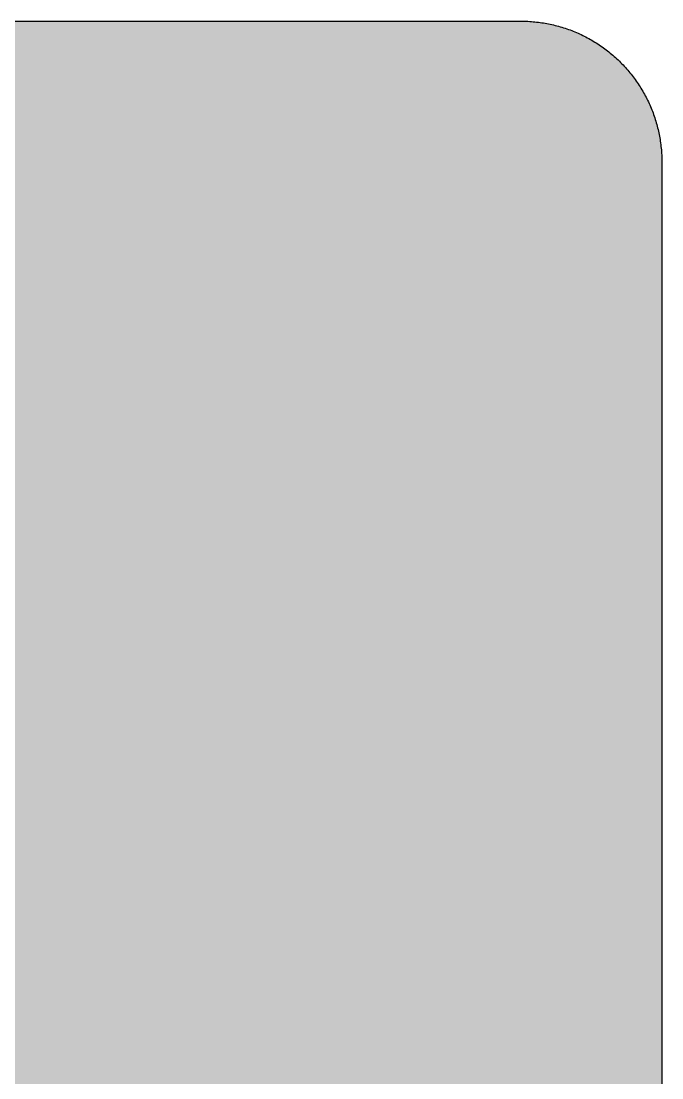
# Model space of a CAD drawing. Header units: millimetres. Extents: x 0 to 212, y 0 to 212.
# Drawn here: x 147.5 to 211.7, y 105.9 to 211.7 of the extents above; entities that cross this region are included whole.
import ezdxf

# ---------------------------------------------------------------- set-up
doc = ezdxf.new("R2010")
doc.units = ezdxf.units.MM

msp = doc.modelspace()

# ---------------------------------------------------------------- hatches: boundary and pattern name
msp.add_hatch(color=254).paths.add_polyline_path([(14.1633, 0.0536), (13.9878, 0.0533), (13.8125, 0.0559), (13.6373, 0.061), (13.462, 0.0686), (13.2893, 0.0787), (13.114, 0.0914), (12.9413, 0.1041), (12.7686, 0.1219), (12.5959, 0.1397), (12.4231, 0.16), (12.2504, 0.1829), (12.0777, 0.2057), (11.9075, 0.2337), (11.7373, 0.2616), (11.5672, 0.2921), (11.397, 0.3251), (11.2268, 0.3607), (11.0592, 0.3988), (10.8915, 0.4369), (10.7239, 0.4775), (10.5562, 0.5207), (10.3886, 0.5664), (10.2235, 0.6121), (10.0584, 0.6629), (9.8933, 0.7137), (9.7307, 0.7671), (9.5682, 0.8204), (9.4056, 0.8788), (9.2431, 0.9373), (9.083, 0.9982), (8.923, 1.0617), (8.763, 1.1252), (8.6055, 1.1938), (8.4455, 1.2624), (8.2906, 1.331), (8.1331, 1.4046), (7.9781, 1.4783), (7.8232, 1.5545), (7.6708, 1.6332), (7.5184, 1.7145), (7.366, 1.7958), (7.2161, 1.8796), (7.0663, 1.966), (6.919, 2.0523), (6.7716, 2.1438), (6.6243, 2.2352), (6.4795, 2.3266), (6.3348, 2.4232), (6.19, 2.5197), (6.0477, 2.6187), (5.908, 2.7178), (5.7683, 2.8194), (5.6286, 2.9235), (5.4915, 3.0302), (5.3543, 3.1369), (5.2197, 3.2461), (5.0851, 3.3579), (4.953, 3.4722), (4.8209, 3.5865), (4.6914, 3.7033), (4.5644, 3.8202), (4.4348, 3.9395), (4.3104, 4.0615), (4.1859, 4.1859), (4.0615, 4.3104), (3.9395, 4.4348), (3.8202, 4.5618), (3.7033, 4.6914), (3.5865, 4.8209), (3.4722, 4.953), (3.3579, 5.0851), (3.2487, 5.2197), (3.1369, 5.3543), (3.0302, 5.4915), (2.9235, 5.6286), (2.8194, 5.7683), (2.7178, 5.908), (2.6187, 6.0477), (2.5197, 6.19), (2.4232, 6.3348), (2.3266, 6.477), (2.2352, 6.6243), (2.1438, 6.7691), (2.0523, 6.9164), (1.966, 7.0663), (1.8796, 7.2161), (1.7958, 7.366), (1.7145, 7.5184), (1.6332, 7.6708), (1.5545, 7.8232), (1.4783, 7.9781), (1.4046, 8.1331), (1.331, 8.2906), (1.2598, 8.4455), (1.1913, 8.603), (1.1252, 8.763), (1.0592, 8.923), (0.9982, 9.083), (0.9373, 9.2431), (0.8763, 9.4056), (0.8204, 9.5682), (0.7645, 9.7307), (0.7112, 9.8933), (0.6604, 10.0584), (0.6121, 10.2235), (0.5639, 10.3911), (0.5207, 10.5562), (0.4775, 10.7239), (0.4343, 10.8915), (0.3962, 11.0592), (0.3607, 11.2268), (0.3251, 11.397), (0.2921, 11.5672), (0.2616, 11.7373), (0.2311, 11.9075), (0.2057, 12.0802), (0.1803, 12.2504), (0.1575, 12.4231), (0.1372, 12.5959), (0.1194, 12.7686), (0.1041, 12.9413), (0.0889, 13.1166), (0.0787, 13.2893), (0.0686, 13.4645), (0.061, 13.6373), (0.0559, 13.8125), (0.0508, 13.9878), (0.0508, 14.163), (0.0522, 197.6092), (0.0508, 197.7822), (0.0559, 197.9574), (0.061, 198.1327), (0.0686, 198.308), (0.0787, 198.4807), (0.0889, 198.6559), (0.1041, 198.8287), (0.1194, 199.0014), (0.1372, 199.1741), (0.1575, 199.3468), (0.1803, 199.5195), (0.2057, 199.6923), (0.2311, 199.8624), (0.2616, 200.0326), (0.2921, 200.2028), (0.3251, 200.373), (0.3607, 200.5432), (0.3962, 200.7108), (0.4343, 200.8784), (0.4775, 201.0461), (0.5207, 201.2137), (0.5639, 201.3814), (0.6121, 201.5465), (0.6604, 201.7116), (0.7112, 201.8767), (0.7645, 202.0392), (0.8204, 202.2018), (0.8763, 202.3643), (0.9373, 202.5269), (0.9982, 202.6869), (1.0592, 202.8469), (1.1252, 203.007), (1.1913, 203.1644), (1.2598, 203.3245), (1.331, 203.4794), (1.4046, 203.6369), (1.4783, 203.7918), (1.5545, 203.9468), (1.6332, 204.0992), (1.7145, 204.2516), (1.7958, 204.404), (1.8796, 204.5538), (1.966, 204.7037), (2.0523, 204.851), (2.1438, 204.9983), (2.2352, 205.1456), (2.3266, 205.2904), (2.4232, 205.4352), (2.5197, 205.58), (2.6187, 205.7222), (2.7178, 205.8619), (2.8194, 206.0016), (2.9235, 206.1413), (3.0302, 206.2785), (3.1369, 206.4156), (3.2487, 206.5503), (3.3579, 206.6849), (3.4722, 206.817), (3.5865, 206.949), (3.7033, 207.0786), (3.8202, 207.2056), (3.9395, 207.3351), (4.0615, 207.4596), (4.1859, 207.584), (4.3104, 207.7085), (4.4348, 207.8304), (4.5644, 207.9498), (4.6914, 208.0666), (4.8209, 208.1835), (4.953, 208.2978), (5.0851, 208.4121), (5.2197, 208.5213), (5.3543, 208.6331), (5.4915, 208.7397), (5.6286, 208.8464), (5.7683, 208.9506), (5.908, 209.0522), (6.0477, 209.1512), (6.19, 209.2503), (6.3348, 209.3468), (6.4795, 209.4433), (6.6243, 209.5348), (6.7716, 209.6262), (6.919, 209.7176), (7.0663, 209.804), (7.2161, 209.8904), (7.366, 209.9742), (7.5184, 210.0555), (7.6708, 210.1367), (7.8232, 210.2155), (7.9781, 210.2917), (8.1331, 210.3653), (8.2906, 210.439), (8.4455, 210.5101), (8.6055, 210.5787), (8.763, 210.6447), (8.923, 210.7108), (9.083, 210.7717), (9.2431, 210.8327), (9.4056, 210.8937), (9.5682, 210.9495), (9.7307, 211.0054), (9.8933, 211.0588), (10.0584, 211.1096), (10.2235, 211.1578), (10.3886, 211.2061), (10.5562, 211.2493), (10.7239, 211.2924), (10.8915, 211.3356), (11.0592, 211.3737), (11.2268, 211.4093), (11.397, 211.4448), (11.5672, 211.4779), (11.7373, 211.5083), (11.9075, 211.5388), (12.0777, 211.5642), (12.2504, 211.5896), (12.4231, 211.6125), (12.5959, 211.6328), (12.7686, 211.6506), (12.9413, 211.6658), (13.114, 211.6811), (13.2893, 211.6912), (13.462, 211.7014), (13.6373, 211.709), (13.8125, 211.7141), (13.9878, 211.7192), (14.163, 211.7192), (197.6078, 211.7203), (197.7822, 211.7192), (197.9574, 211.7141), (198.1327, 211.709), (198.3054, 211.7014), (198.4807, 211.6912), (198.6534, 211.6811), (198.8287, 211.6658), (199.0014, 211.6506), (199.1741, 211.6328), (199.3468, 211.6125), (199.5195, 211.5896), (199.6897, 211.5642), (199.8624, 211.5388), (200.0326, 211.5083), (200.2028, 211.4779), (200.373, 211.4448), (200.5432, 211.4093), (200.7108, 211.3737), (200.8784, 211.3356), (201.0461, 211.2924), (201.2137, 211.2493), (201.3788, 211.2061), (201.5465, 211.1578), (201.7116, 211.1096), (201.8767, 211.0588), (202.0392, 211.0054), (202.2018, 210.9495), (202.3643, 210.8937), (202.5269, 210.8327), (202.6869, 210.7717), (202.8469, 210.7108), (203.007, 210.6447), (203.167, 210.5787), (203.3245, 210.5101), (203.4794, 210.439), (203.6369, 210.3653), (203.7918, 210.2917), (203.9468, 210.2155), (204.0992, 210.1367), (204.2516, 210.0555), (204.404, 209.9742), (204.5538, 209.8904), (204.7037, 209.804), (204.8535, 209.7176), (205.0009, 209.6262), (205.1456, 209.5348), (205.293, 209.4433), (205.4352, 209.3468), (205.58, 209.2503), (205.7222, 209.1512), (205.8619, 209.0522), (206.0016, 208.9506), (206.1413, 208.8464), (206.2785, 208.7397), (206.4156, 208.6331), (206.5503, 208.5213), (206.6849, 208.4121), (206.817, 208.2978), (206.949, 208.1835), (207.0786, 208.0666), (207.2081, 207.9498), (207.3351, 207.8304), (207.4596, 207.7085), (207.584, 207.584), (207.7085, 207.4596), (207.8304, 207.3351), (207.9498, 207.2056), (208.0666, 207.0786), (208.1835, 206.949), (208.2978, 206.817), (208.4121, 206.6849), (208.5238, 206.5503), (208.6331, 206.4156), (208.7397, 206.2785), (208.8464, 206.1413), (208.9506, 206.0016), (209.0522, 205.8619), (209.1512, 205.7222), (209.2503, 205.58), (209.3468, 205.4352), (209.4433, 205.2904), (209.5348, 205.1456), (209.6262, 204.9983), (209.7176, 204.851), (209.804, 204.7037), (209.8904, 204.5538), (209.9742, 204.404), (210.0555, 204.2516), (210.1367, 204.0992), (210.2155, 203.9468), (210.2917, 203.7918), (210.3653, 203.6369), (210.439, 203.4794), (210.5076, 203.3245), (210.5762, 203.1644), (210.6447, 203.007), (210.7082, 202.8469), (210.7717, 202.6869), (210.8327, 202.5269), (210.8911, 202.3643), (210.9495, 202.2018), (211.0029, 202.0392), (211.0562, 201.8767), (211.107, 201.7116), (211.1578, 201.5465), (211.2035, 201.3814), (211.2493, 201.2137), (211.2924, 201.0461), (211.3331, 200.8784), (211.3712, 200.7108), (211.4093, 200.5432), (211.4448, 200.373), (211.4779, 200.2028), (211.5083, 200.0326), (211.5363, 199.8624), (211.5642, 199.6923), (211.5871, 199.5195), (211.6099, 199.3468), (211.6303, 199.1741), (211.648, 199.0014), (211.6658, 198.8287), (211.6785, 198.6559), (211.6912, 198.4807), (211.7014, 198.308), (211.709, 198.1327), (211.7141, 197.9574), (211.7166, 197.7822), (211.7166, 197.6069), (211.7189, 14.1647), (211.7166, 13.9878), (211.7141, 13.8125), (211.709, 13.6373), (211.7014, 13.4645), (211.6912, 13.2893), (211.6785, 13.1166), (211.6658, 12.9413), (211.648, 12.7686), (211.6303, 12.5959), (211.6099, 12.4231), (211.5871, 12.2504), (211.5642, 12.0802), (211.5363, 11.9075), (211.5083, 11.7373), (211.4779, 11.5672), (211.4448, 11.397), (211.4093, 11.2268), (211.3712, 11.0592), (211.3331, 10.8915), (211.2924, 10.7239), (211.2493, 10.5562), (211.2035, 10.3911), (211.1578, 10.2235), (211.107, 10.0584), (211.0562, 9.8933), (211.0029, 9.7307), (210.9495, 9.5682), (210.8911, 9.4056), (210.8327, 9.2431), (210.7717, 9.083), (210.7082, 8.923), (210.6447, 8.763), (210.5762, 8.603), (210.5076, 8.4455), (210.439, 8.2906), (210.3653, 8.1331), (210.2917, 7.9781), (210.2155, 7.8232), (210.1367, 7.6708), (210.0555, 7.5184), (209.9742, 7.366), (209.8904, 7.2161), (209.804, 7.0663), (209.7176, 6.9164), (209.6262, 6.7691), (209.5348, 6.6243), (209.4433, 6.477), (209.3468, 6.3348), (209.2503, 6.19), (209.1512, 6.0477), (209.0522, 5.908), (208.9506, 5.7683), (208.8464, 5.6286), (208.7397, 5.4915), (208.6331, 5.3543), (208.5238, 5.2197), (208.4121, 5.0851), (208.2978, 4.953), (208.1835, 4.8209), (208.0666, 4.6914), (207.9498, 4.5618), (207.8304, 4.4348), (207.7085, 4.3104), (207.584, 4.1859), (207.4596, 4.0615), (207.3351, 3.9395), (207.2081, 3.8202), (207.0786, 3.7033), (206.949, 3.5865), (206.817, 3.4722), (206.6849, 3.3579), (206.5503, 3.2461), (206.4156, 3.1369), (206.2785, 3.0302), (206.1413, 2.9235), (206.0016, 2.8194), (205.8619, 2.7178), (205.7222, 2.6187), (205.58, 2.5197), (205.4352, 2.4232), (205.293, 2.3266), (205.1456, 2.2352), (205.0009, 2.1438), (204.8535, 2.0523), (204.7037, 1.966), (204.5538, 1.8796), (204.404, 1.7958), (204.2516, 1.7145), (204.0992, 1.6332), (203.9468, 1.5545), (203.7918, 1.4783), (203.6369, 1.4046), (203.4794, 1.331), (203.3245, 1.2624), (203.167, 1.1938), (203.007, 1.1252), (202.8469, 1.0617), (202.6869, 0.9982), (202.5269, 0.9373), (202.3643, 0.8788), (202.2018, 0.8204), (202.0392, 0.7671), (201.8767, 0.7137), (201.7116, 0.6629), (201.5465, 0.6121), (201.3788, 0.5664), (201.2137, 0.5207), (201.0461, 0.4775), (200.8784, 0.4369), (200.7108, 0.3988), (200.5432, 0.3607), (200.373, 0.3251), (200.2028, 0.2921), (200.0326, 0.2616), (199.8624, 0.2337), (199.6897, 0.2057), (199.5195, 0.1829), (199.3468, 0.16), (199.1741, 0.1397), (199.0014, 0.1219), (198.8287, 0.1041), (198.6534, 0.0914), (198.4807, 0.0787), (198.3054, 0.0686), (198.1327, 0.061), (197.9574, 0.0559), (197.7822, 0.0533), (197.6069, 0.0533)])
h = msp.add_hatch(color=59)
h.paths.add_polyline_path([(14.1633, 3.5814), (13.8887, 3.5839), (13.6169, 3.5941), (13.3477, 3.6119), (13.081, 3.6347), (12.8143, 3.6652), (12.5501, 3.7008), (12.2885, 3.7465), (12.0294, 3.7948), (11.7729, 3.8506), (11.5164, 3.9141), (11.2649, 3.9827), (11.016, 4.0564), (10.7671, 4.1351), (10.5232, 4.2215), (10.2819, 4.3129), (10.0432, 4.412), (9.8069, 4.5161), (9.5733, 4.6228), (9.3447, 4.7371), (9.1186, 4.8565), (8.8951, 4.9809), (8.6741, 5.113), (8.4582, 5.2476), (8.2448, 5.3873), (8.0366, 5.5321), (7.8308, 5.682), (7.6276, 5.8369), (7.4295, 5.9969), (7.2365, 6.1595), (7.046, 6.3297), (6.8605, 6.5024), (6.6777, 6.6802), (6.5024, 6.8605), (6.3271, 7.046), (6.1595, 7.2365), (5.9969, 7.432), (5.8369, 7.6302), (5.682, 7.8308), (5.5321, 8.0366), (5.3873, 8.2448), (5.2451, 8.4582), (5.1105, 8.6741), (4.9809, 8.8951), (4.8565, 9.1186), (4.7371, 9.3447), (4.6228, 9.5758), (4.5136, 9.8069), (4.4094, 10.0432), (4.3129, 10.2819), (4.2215, 10.5232), (4.1351, 10.7696), (4.0538, 11.016), (3.9802, 11.2649), (3.9116, 11.5189), (3.8506, 11.7729), (3.7948, 12.0294), (3.744, 12.2911), (3.7008, 12.5527), (3.6627, 12.8143), (3.6322, 13.081), (3.6093, 13.3502), (3.5916, 13.6195), (3.5814, 13.8913), (3.5789, 14.163), (3.58, 197.6092), (3.5814, 197.8812), (3.5916, 198.153), (3.6093, 198.4223), (3.6322, 198.689), (3.6627, 198.9557), (3.7008, 199.2198), (3.744, 199.4814), (3.7948, 199.7405), (3.8506, 199.9971), (3.9116, 200.2536), (3.9802, 200.5051), (4.0538, 200.754), (4.1351, 201.0029), (4.2215, 201.2467), (4.3129, 201.488), (4.4094, 201.7268), (4.5136, 201.963), (4.6228, 202.1967), (4.7371, 202.4253), (4.8565, 202.6514), (4.9809, 202.8749), (5.1105, 203.0959), (5.2451, 203.3118), (5.3873, 203.5251), (5.5321, 203.7334), (5.682, 203.9391), (5.8369, 204.1423), (5.9969, 204.3405), (6.1595, 204.5335), (6.3271, 204.724), (6.5024, 204.9094), (6.6777, 205.0923), (6.8605, 205.2676), (7.046, 205.4428), (7.2365, 205.6105), (7.4295, 205.773), (7.6276, 205.933), (7.8308, 206.088), (8.0366, 206.2378), (8.2448, 206.3826), (8.4582, 206.5249), (8.6741, 206.6595), (8.8951, 206.789), (9.1186, 206.9135), (9.3447, 207.0329), (9.5733, 207.1472), (9.8069, 207.2564), (10.0432, 207.3605), (10.2819, 207.457), (10.5232, 207.5485), (10.7671, 207.6348), (11.016, 207.7161), (11.2649, 207.7898), (11.5164, 207.8584), (11.7729, 207.9193), (12.0294, 207.9752), (12.2885, 208.026), (12.5501, 208.0692), (12.8143, 208.1073), (13.081, 208.1378), (13.3477, 208.1606), (13.6169, 208.1784), (13.8887, 208.1886), (14.163, 208.1911), (197.6078, 208.1925), (197.8787, 208.1886), (198.1505, 208.1784), (198.4197, 208.1606), (198.689, 208.1378), (198.9557, 208.1073), (199.2173, 208.0692), (199.4789, 208.026), (199.7405, 207.9752), (199.9971, 207.9193), (200.2511, 207.8584), (200.5051, 207.7898), (200.754, 207.7161), (201.0004, 207.6348), (201.2467, 207.5485), (201.488, 207.457), (201.7268, 207.3605), (201.963, 207.2564), (202.1942, 207.1472), (202.4253, 207.0329), (202.6514, 206.9135), (202.8749, 206.789), (203.0959, 206.6595), (203.3118, 206.5249), (203.5251, 206.3826), (203.7334, 206.2378), (203.9391, 206.088), (204.1398, 205.933), (204.3379, 205.773), (204.5335, 205.6105), (204.724, 205.4428), (204.9094, 205.2676), (205.0898, 205.0923), (205.2676, 204.9094), (205.4403, 204.724), (205.6105, 204.5335), (205.773, 204.3405), (205.933, 204.1423), (206.088, 203.9391), (206.2378, 203.7334), (206.3826, 203.5251), (206.5223, 203.3118), (206.6569, 203.0959), (206.789, 202.8749), (206.9135, 202.6514), (207.0329, 202.4253), (207.1472, 202.1967), (207.2538, 201.963), (207.358, 201.7268), (207.457, 201.488), (207.5485, 201.2467), (207.6348, 201.0029), (207.7136, 200.754), (207.7872, 200.5051), (207.8558, 200.2536), (207.9193, 199.9971), (207.9752, 199.7405), (208.0235, 199.4814), (208.0692, 199.2198), (208.1047, 198.9557), (208.1352, 198.689), (208.1581, 198.4223), (208.1759, 198.153), (208.186, 197.8812), (208.1911, 197.6069), (208.1911, 14.1647), (208.186, 13.8913), (208.1759, 13.6195), (208.1581, 13.3502), (208.1352, 13.081), (208.1047, 12.8143), (208.0692, 12.5527), (208.0235, 12.2911), (207.9752, 12.0294), (207.9193, 11.7729), (207.8558, 11.5189), (207.7872, 11.2649), (207.7136, 11.016), (207.6348, 10.7696), (207.5485, 10.5232), (207.457, 10.2819), (207.358, 10.0432), (207.2538, 9.8069), (207.1472, 9.5758), (207.0329, 9.3447), (206.9135, 9.1186), (206.789, 8.8951), (206.6569, 8.6741), (206.5223, 8.4582), (206.3826, 8.2448), (206.2378, 8.0366), (206.088, 7.8308), (205.933, 7.6302), (205.773, 7.432), (205.6105, 7.2365), (205.4403, 7.046), (205.2676, 6.8605), (205.0898, 6.6802), (204.9094, 6.5024), (204.724, 6.3297), (204.5335, 6.1595), (204.3379, 5.9969), (204.1398, 5.8369), (203.9391, 5.682), (203.7334, 5.5321), (203.5251, 5.3873), (203.3118, 5.2476), (203.0959, 5.113), (202.8749, 4.9809), (202.6514, 4.8565), (202.4253, 4.7371), (202.1942, 4.6228), (201.963, 4.5161), (201.7268, 4.412), (201.488, 4.3129), (201.2467, 4.2215), (201.0004, 4.1351), (200.754, 4.0564), (200.5051, 3.9827), (200.2511, 3.9141), (199.9971, 3.8506), (199.7405, 3.7948), (199.4789, 3.7465), (199.2173, 3.7008), (198.9557, 3.6652), (198.689, 3.6347), (198.4197, 3.6119), (198.1505, 3.5941), (197.8787, 3.5839), (197.6069, 3.5789)])
h.paths.add_polyline_path([(14.1633, 8.8731), (14.0259, 8.8748), (13.8887, 8.8798), (13.7541, 8.8875), (13.622, 8.9002), (13.4874, 8.9154), (13.3553, 8.9332), (13.2258, 8.9535), (13.0962, 8.9789), (12.9667, 9.0068), (12.8397, 9.0373), (12.7127, 9.0729), (12.5882, 9.1084), (12.4663, 9.1491), (12.3419, 9.1923), (12.2225, 9.238), (12.1031, 9.2888), (11.9837, 9.3396), (11.8694, 9.3929), (11.7526, 9.4513), (11.6408, 9.5098), (11.5291, 9.5733), (11.4198, 9.6368), (11.3106, 9.7053), (11.2039, 9.7765), (11.0998, 9.8476), (10.9957, 9.9238), (10.8966, 10), (10.7975, 10.0787), (10.6985, 10.1625), (10.6045, 10.2464), (10.5105, 10.3327), (10.4216, 10.4216), (10.3327, 10.5131), (10.2464, 10.6045), (10.16, 10.701), (10.0787, 10.7975), (10, 10.8966), (9.9212, 10.9982), (9.8476, 11.0998), (9.7739, 11.2039), (9.7053, 11.3106), (9.6368, 11.4198), (9.5707, 11.5291), (9.5098, 11.6408), (9.4488, 11.7551), (9.3929, 11.8694), (9.337, 11.9863), (9.2862, 12.1031), (9.238, 12.2225), (9.1923, 12.3444), (9.1491, 12.4663), (9.1084, 12.5908), (9.0703, 12.7152), (9.0373, 12.8397), (9.0068, 12.9692), (8.9789, 13.0962), (8.9535, 13.2258), (8.9306, 13.3579), (8.9129, 13.4899), (8.8976, 13.622), (8.8849, 13.7566), (8.8773, 13.8913), (8.8722, 14.0259), (8.8697, 14.163), (8.8717, 197.6092), (8.8722, 197.7441), (8.8773, 197.8812), (8.8849, 198.0159), (8.8976, 198.1479), (8.9129, 198.2826), (8.9306, 198.4146), (8.9535, 198.5442), (8.9789, 198.6737), (9.0068, 198.8033), (9.0373, 198.9303), (9.0703, 199.0573), (9.1084, 199.1817), (9.1491, 199.3036), (9.1923, 199.4281), (9.238, 199.5475), (9.2862, 199.6669), (9.337, 199.7862), (9.3929, 199.9005), (9.4488, 200.0174), (9.5098, 200.1291), (9.5707, 200.2409), (9.6368, 200.3501), (9.7053, 200.4593), (9.7739, 200.566), (9.8476, 200.6702), (9.9212, 200.7743), (10, 200.8734), (10.0787, 200.9724), (10.16, 201.0715), (10.2464, 201.1655), (10.3327, 201.2594), (10.4216, 201.3483), (10.5105, 201.4372), (10.6045, 201.5236), (10.6985, 201.61), (10.7975, 201.6912), (10.8966, 201.77), (10.9957, 201.8487), (11.0998, 201.9224), (11.2039, 201.996), (11.3106, 202.0646), (11.4198, 202.1332), (11.5291, 202.1992), (11.6408, 202.2602), (11.7526, 202.3212), (11.8694, 202.377), (11.9837, 202.4329), (12.1031, 202.4837), (12.2225, 202.532), (12.3419, 202.5777), (12.4663, 202.6209), (12.5882, 202.6615), (12.7127, 202.6996), (12.8397, 202.7326), (12.9667, 202.7631), (13.0962, 202.7911), (13.2258, 202.8165), (13.3553, 202.8393), (13.4874, 202.8571), (13.622, 202.8723), (13.7541, 202.885), (13.8887, 202.8927), (14.0259, 202.8977), (14.163, 202.9003), (197.6078, 202.9008), (197.7441, 202.8977), (197.8787, 202.8927), (198.0133, 202.885), (198.1479, 202.8723), (198.28, 202.8571), (198.4121, 202.8393), (198.5442, 202.8165), (198.6737, 202.7911), (198.8007, 202.7631), (198.9303, 202.7326), (199.0547, 202.6996), (199.1792, 202.6615), (199.3036, 202.6209), (199.4256, 202.5777), (199.5475, 202.532), (199.6669, 202.4837), (199.7837, 202.4329), (199.9005, 202.377), (200.0148, 202.3212), (200.1291, 202.2602), (200.2409, 202.1992), (200.3501, 202.1332), (200.4593, 202.0646), (200.566, 201.996), (200.6702, 201.9224), (200.7718, 201.8487), (200.8734, 201.77), (200.9724, 201.6912), (201.0689, 201.61), (201.1655, 201.5236), (201.2569, 201.4372), (201.3483, 201.3483), (201.4372, 201.2594), (201.5236, 201.1655), (201.6074, 201.0715), (201.6912, 200.9724), (201.77, 200.8734), (201.8462, 200.7743), (201.9224, 200.6702), (201.9935, 200.566), (202.0646, 200.4593), (202.1332, 200.3501), (202.1967, 200.2409), (202.2602, 200.1291), (202.3186, 200.0174), (202.377, 199.9005), (202.4304, 199.7862), (202.4812, 199.6669), (202.532, 199.5475), (202.5777, 199.4281), (202.6209, 199.3036), (202.6615, 199.1817), (202.6971, 199.0573), (202.7326, 198.9303), (202.7631, 198.8033), (202.7911, 198.6737), (202.8165, 198.5442), (202.8368, 198.4146), (202.8546, 198.2826), (202.8698, 198.1479), (202.8825, 198.0159), (202.8901, 197.8812), (202.8952, 197.7441), (202.8977, 197.6069), (202.8994, 14.1647), (202.8952, 14.0259), (202.8901, 13.8913), (202.8825, 13.7566), (202.8698, 13.622), (202.8546, 13.4899), (202.8368, 13.3579), (202.8165, 13.2258), (202.7911, 13.0962), (202.7631, 12.9692), (202.7326, 12.8397), (202.6971, 12.7152), (202.6615, 12.5908), (202.6209, 12.4663), (202.5777, 12.3444), (202.532, 12.2225), (202.4812, 12.1031), (202.4304, 11.9863), (202.377, 11.8694), (202.3186, 11.7551), (202.2602, 11.6408), (202.1967, 11.5291), (202.1332, 11.4198), (202.0646, 11.3106), (201.9935, 11.2039), (201.9224, 11.0998), (201.8462, 10.9982), (201.77, 10.8966), (201.6912, 10.7975), (201.6074, 10.701), (201.5236, 10.6045), (201.4372, 10.5131), (201.3483, 10.4216), (201.2569, 10.3327), (201.1655, 10.2464), (201.0689, 10.1625), (200.9724, 10.0787), (200.8734, 10), (200.7718, 9.9238), (200.6702, 9.8476), (200.566, 9.7765), (200.4593, 9.7053), (200.3501, 9.6368), (200.2409, 9.5733), (200.1291, 9.5098), (200.0148, 9.4513), (199.9005, 9.3929), (199.7837, 9.3396), (199.6669, 9.2888), (199.5475, 9.238), (199.4256, 9.1923), (199.3036, 9.1491), (199.1792, 9.1084), (199.0547, 9.0729), (198.9303, 9.0373), (198.8007, 9.0068), (198.6737, 8.9789), (198.5442, 8.9535), (198.4121, 8.9332), (198.28, 8.9154), (198.1479, 8.9002), (198.0133, 8.8875), (197.8787, 8.8798), (197.7441, 8.8748), (197.6069, 8.8722)], flags=16)
h = msp.add_hatch(color=59)
edge = h.paths.add_edge_path()
edge.add_line((161.2635, 159.0844), (161.0665, 159.0827))
edge.add_line((161.0665, 159.0827), (160.8734, 159.0878))
edge.add_line((160.8734, 159.0878), (160.6829, 159.0904))
edge.add_line((160.6829, 159.0904), (160.495, 159.098))
edge.add_line((160.495, 159.098), (160.3096, 159.1056))
edge.add_line((160.3096, 159.1056), (160.1241, 159.1158))
edge.add_line((160.1241, 159.1158), (159.9438, 159.1285))
edge.add_line((159.9438, 159.1285), (159.7635, 159.1437))
edge.add_line((159.7635, 159.1437), (159.5857, 159.1615))
edge.add_line((159.5857, 159.1615), (159.4104, 159.1843))
edge.add_line((159.4104, 159.1843), (159.2377, 159.2072))
edge.add_line((159.2377, 159.2072), (159.0675, 159.2326))
edge.add_line((159.0675, 159.2326), (158.8999, 159.2605))
edge.add_line((158.8999, 159.2605), (158.7348, 159.2936))
edge.add_line((158.7348, 159.2936), (158.5722, 159.3291))
edge.add_line((158.5722, 159.3291), (158.4122, 159.3672))
edge.add_line((158.4122, 159.3672), (158.2522, 159.4104))
edge.add_line((158.2522, 159.4104), (158.0972, 159.4561))
edge.add_line((158.0972, 159.4561), (157.9448, 159.5044))
edge.add_line((157.9448, 159.5044), (157.795, 159.5577))
edge.add_line((157.795, 159.5577), (157.6451, 159.6136))
edge.add_line((157.6451, 159.6136), (157.5003, 159.6746))
edge.add_line((157.5003, 159.6746), (157.3581, 159.7406))
edge.add_line((157.3581, 159.7406), (157.2184, 159.8092))
edge.add_line((157.2184, 159.8092), (157.0812, 159.8828))
edge.add_line((157.0812, 159.8828), (156.9466, 159.959))
edge.add_line((156.9466, 159.959), (156.8145, 160.0429))
edge.add_line((156.8145, 160.0429), (156.685, 160.1292))
edge.add_line((156.685, 160.1292), (156.558, 160.2207))
edge.add_line((156.558, 160.2207), (156.4335, 160.3172))
edge.add_line((156.4335, 160.3172), (156.3141, 160.4188))
edge.add_line((156.3141, 160.4188), (156.1948, 160.5255))
edge.add_line((156.1948, 160.5255), (156.0805, 160.6372))
edge.add_line((156.0805, 160.6372), (155.9687, 160.7541))
edge.add_line((155.9687, 160.7541), (155.8595, 160.876))
edge.add_line((155.8595, 160.876), (155.7528, 161.0055))
edge.add_line((155.7528, 161.0055), (155.6487, 161.1376))
edge.add_line((155.6487, 161.1376), (155.5496, 161.2773))
edge.add_line((155.5496, 161.2773), (155.4505, 161.4221))
edge.add_line((155.4505, 161.4221), (155.3566, 161.5745))
edge.add_line((155.3566, 161.5745), (155.2651, 161.732))
edge.add_line((155.2651, 161.732), (155.1762, 161.8945))
edge.add_line((155.1762, 161.8945), (155.0924, 162.0647))
edge.add_line((155.0924, 162.0647), (155.0111, 162.2425))
edge.add_line((155.0111, 162.2425), (154.9324, 162.4228))
edge.add_line((154.9324, 162.4228), (154.8562, 162.6133))
edge.add_line((154.8562, 162.6133), (154.7825, 162.8089))
edge.add_line((154.7825, 162.8089), (154.7139, 163.0121))
edge.add_line((154.7139, 163.0121), (154.6479, 163.2229))
edge.add_line((154.6479, 163.2229), (154.5869, 163.4388))
edge.add_line((154.5869, 163.4388), (154.526, 163.6649))
edge.add_line((154.526, 163.6649), (154.4701, 163.896))
edge.add_line((154.4701, 163.896), (154.4168, 164.1348))
edge.add_line((154.4168, 164.1348), (154.3685, 164.3812))
edge.add_line((154.3685, 164.3812), (154.3228, 164.6352))
edge.add_line((154.3228, 164.6352), (154.2796, 164.8968))
edge.add_line((154.2796, 164.8968), (154.2415, 165.166))
edge.add_line((154.2415, 165.166), (154.2059, 165.4454))
edge.add_line((154.2059, 165.4454), (154.1729, 165.7299))
edge.add_line((154.1729, 165.7299), (154.145, 166.0246))
edge.add_line((154.145, 166.0246), (154.1196, 166.3268))
edge.add_line((154.1196, 166.3268), (154.0993, 166.6367))
edge.add_line((154.0993, 166.6367), (154.0815, 166.9567))
edge.add_line((154.0815, 166.9567), (154.0662, 167.2844))
edge.add_line((154.0662, 167.2844), (170.524, 167.2865))
edge.add_line((170.524, 167.2865), (170.524, 170.3031))
edge.add_line((170.524, 170.3031), (170.5204, 170.6677))
edge.add_line((170.5204, 170.6677), (170.5153, 171.0284))
edge.add_line((170.5153, 171.0284), (170.5051, 171.3865))
edge.add_line((170.5051, 171.3865), (170.4924, 171.7396))
edge.add_line((170.4924, 171.7396), (170.4746, 172.0875))
edge.add_line((170.4746, 172.0875), (170.4543, 172.433))
edge.add_line((170.4543, 172.433), (170.4289, 172.7733))
edge.add_line((170.4289, 172.7733), (170.401, 173.1086))
edge.add_line((170.401, 173.1086), (170.3654, 173.4414))
edge.add_line((170.3654, 173.4414), (170.3273, 173.769))
edge.add_line((170.3273, 173.769), (170.2867, 174.0916))
edge.add_line((170.2867, 174.0916), (170.2384, 174.4116))
edge.add_line((170.2384, 174.4116), (170.1876, 174.7241))
edge.add_line((170.1876, 174.7241), (170.1317, 175.0339))
edge.add_line((170.1317, 175.0339), (170.0708, 175.3387))
edge.add_line((170.0708, 175.3387), (170.0047, 175.6385))
edge.add_line((170.0047, 175.6385), (169.9362, 175.9356))
edge.add_line((169.9362, 175.9356), (169.86, 176.2252))
edge.add_line((169.86, 176.2252), (169.7812, 176.5097))
edge.add_line((169.7812, 176.5097), (169.6949, 176.7916))
edge.add_line((169.6949, 176.7916), (169.606, 177.0659))
edge.add_line((169.606, 177.0659), (169.5094, 177.3377))
edge.add_line((169.5094, 177.3377), (169.4104, 177.6019))
edge.add_line((169.4104, 177.6019), (169.3037, 177.861))
edge.add_line((169.3037, 177.861), (169.1919, 178.1175))
edge.add_line((169.1919, 178.1175), (169.0751, 178.3664))
edge.add_line((169.0751, 178.3664), (168.9532, 178.6103))
edge.add_line((168.9532, 178.6103), (168.8236, 178.849))
edge.add_line((168.8236, 178.849), (168.689, 179.0827))
edge.add_line((168.689, 179.0827), (168.5519, 179.3088))
edge.add_line((168.5519, 179.3088), (168.4045, 179.5297))
edge.add_line((168.4045, 179.5297), (168.2547, 179.7482))
edge.add_line((168.2547, 179.7482), (168.0972, 179.9565))
edge.add_line((168.0972, 179.9565), (167.9321, 180.1622))
edge.add_line((167.9321, 180.1622), (167.7619, 180.3603))
edge.add_line((167.7619, 180.3603), (167.5867, 180.5534))
edge.add_line((167.5867, 180.5534), (167.4038, 180.7413))
edge.add_line((167.4038, 180.7413), (167.2158, 180.9217))
edge.add_line((167.2158, 180.9217), (167.0202, 181.0969))
edge.add_line((167.0202, 181.0969), (166.8196, 181.2646))
edge.add_line((166.8196, 181.2646), (166.6113, 181.4271))
edge.add_line((166.6113, 181.4271), (166.3979, 181.5846))
edge.add_line((166.3979, 181.5846), (166.1744, 181.7345))
edge.add_line((166.1744, 181.7345), (165.9458, 181.8767))
edge.add_line((165.9458, 181.8767), (165.7121, 182.0139))
edge.add_line((165.7121, 182.0139), (165.4683, 182.1459))
edge.add_line((165.4683, 182.1459), (165.2194, 182.2679))
edge.add_line((165.2194, 182.2679), (164.9628, 182.3872))
edge.add_line((164.9628, 182.3872), (164.7012, 182.4965))
edge.add_line((164.7012, 182.4965), (164.4294, 182.6006))
edge.add_line((164.4294, 182.6006), (164.15, 182.6971))
edge.add_line((164.15, 182.6971), (163.8656, 182.7886))
edge.add_line((163.8656, 182.7886), (163.5735, 182.8724))
edge.add_line((163.5735, 182.8724), (163.2712, 182.9486))
edge.add_line((163.2712, 182.9486), (162.9639, 183.0172))
edge.add_line((162.9639, 183.0172), (162.6464, 183.0807))
edge.add_line((162.6464, 183.0807), (162.3238, 183.1365))
edge.add_line((162.3238, 183.1365), (161.991, 183.1848))
edge.add_line((161.991, 183.1848), (161.6532, 183.2254))
edge.add_line((161.6532, 183.2254), (161.3052, 183.2585))
edge.add_line((161.3052, 183.2585), (160.9496, 183.2839))
edge.add_line((160.9496, 183.2839), (160.5864, 183.3042))
edge.add_line((160.5864, 183.3042), (160.213, 183.3143))
edge.add_line((160.213, 183.3143), (159.832, 183.3194))
edge.add_line((159.832, 183.3194), (159.4866, 183.3143))
edge.add_line((159.4866, 183.3143), (159.1437, 183.3042))
edge.add_line((159.1437, 183.3042), (158.8084, 183.2864))
edge.add_line((158.8084, 183.2864), (158.4782, 183.261))
edge.add_line((158.4782, 183.261), (158.1531, 183.228))
edge.add_line((158.1531, 183.228), (157.8331, 183.1873))
edge.add_line((157.8331, 183.1873), (157.5206, 183.1391))
edge.add_line((157.5206, 183.1391), (157.2108, 183.0832))
edge.add_line((157.2108, 183.0832), (156.9085, 183.0222))
edge.add_line((156.9085, 183.0222), (156.6113, 182.9511))
edge.add_line((156.6113, 182.9511), (156.3192, 182.8749))
edge.add_line((156.3192, 182.8749), (156.0322, 182.7911))
edge.add_line((156.0322, 182.7911), (155.7503, 182.6997))
edge.add_line((155.7503, 182.6997), (155.4759, 182.6006))
edge.add_line((155.4759, 182.6006), (155.2067, 182.4939))
edge.add_line((155.2067, 182.4939), (154.94, 182.3796))
edge.add_line((154.94, 182.3796), (154.6809, 182.2602))
edge.add_line((154.6809, 182.2602), (154.4295, 182.1307))
edge.add_line((154.4295, 182.1307), (154.1805, 181.9961))
edge.add_line((154.1805, 181.9961), (153.9367, 181.8538))
edge.add_line((153.9367, 181.8538), (153.7005, 181.704))
edge.add_line((153.7005, 181.704), (153.4693, 181.5465))
edge.add_line((153.4693, 181.5465), (153.2433, 181.3839))
edge.add_line((153.2433, 181.3839), (153.0223, 181.2112))
edge.add_line((153.0223, 181.2112), (152.8064, 181.0334))
edge.add_line((152.8064, 181.0334), (152.5981, 180.848))
edge.add_line((152.5981, 180.848), (152.3924, 180.655))
edge.add_line((152.3924, 180.655), (152.1943, 180.4543))
edge.add_line((152.1943, 180.4543), (152.0012, 180.246))
edge.add_line((152.0012, 180.246), (151.8133, 180.0327))
edge.add_line((151.8133, 180.0327), (151.6304, 179.8117))
edge.add_line((151.6304, 179.8117), (151.4526, 179.5831))
edge.add_line((151.4526, 179.5831), (151.2824, 179.3469))
edge.add_line((151.2824, 179.3469), (151.1148, 179.103))
edge.add_line((151.1148, 179.103), (150.9547, 178.8516))
edge.add_line((150.9547, 178.8516), (150.7998, 178.595))
edge.add_line((150.7998, 178.595), (150.6499, 178.3309))
edge.add_line((150.6499, 178.3309), (150.5052, 178.0591))
edge.add_line((150.5052, 178.0591), (150.368, 177.7797))
edge.add_line((150.368, 177.7797), (150.2334, 177.4927))
edge.add_line((150.2334, 177.4927), (150.1064, 177.2006))
edge.add_line((150.1064, 177.2006), (149.9845, 176.8983))
edge.add_line((149.9845, 176.8983), (149.8676, 176.591))
edge.add_line((149.8676, 176.591), (149.7559, 176.276))
edge.add_line((149.7559, 176.276), (149.6492, 175.956))
edge.add_line((149.6492, 175.956), (149.5476, 175.6258))
edge.add_line((149.5476, 175.6258), (149.4536, 175.2905))
edge.add_line((149.4536, 175.2905), (149.3647, 174.9476))
edge.add_line((149.3647, 174.9476), (149.2783, 174.5971))
edge.add_line((149.2783, 174.5971), (149.1996, 174.2415))
edge.add_line((149.1996, 174.2415), (149.1285, 173.8757))
edge.add_line((149.1285, 173.8757), (149.0599, 173.5049))
edge.add_line((149.0599, 173.5049), (148.9964, 173.1264))
edge.add_line((148.9964, 173.1264), (148.9405, 172.7429))
edge.add_line((148.9405, 172.7429), (148.8872, 172.3492))
edge.add_line((148.8872, 172.3492), (148.8415, 171.9504))
edge.add_line((148.8415, 171.9504), (148.8008, 171.544))
edge.add_line((148.8008, 171.544), (148.7653, 171.13))
edge.add_line((148.7653, 171.13), (148.7373, 170.7109))
edge.add_line((148.7373, 170.7109), (148.7119, 170.2841))
edge.add_line((148.7119, 170.2841), (148.6941, 169.8498))
edge.add_line((148.6941, 169.8498), (148.6789, 169.4078))
edge.add_line((148.6789, 169.4078), (148.6713, 168.9583))
edge.add_line((148.6713, 168.9583), (148.6687, 168.5036))
edge.add_line((148.6687, 168.5036), (148.6738, 167.988))
edge.add_line((148.6738, 167.988), (148.6865, 167.4876))
edge.add_line((148.6865, 167.4876), (148.7068, 166.9974))
edge.add_line((148.7068, 166.9974), (148.7373, 166.5173))
edge.add_line((148.7373, 166.5173), (148.7754, 166.0525))
edge.add_line((148.7754, 166.0525), (148.8211, 165.5978))
edge.add_line((148.8211, 165.5978), (148.8745, 165.1533))
edge.add_line((148.8745, 165.1533), (148.9354, 164.7215))
edge.add_line((148.9354, 164.7215), (149.004, 164.3024))
edge.add_line((149.004, 164.3024), (149.0802, 163.8935))
edge.add_line((149.0802, 163.8935), (149.164, 163.4947))
edge.add_line((149.164, 163.4947), (149.2555, 163.1086))
edge.add_line((149.2555, 163.1086), (149.3545, 162.7302))
edge.add_line((149.3545, 162.7302), (149.4612, 162.3644))
edge.add_line((149.4612, 162.3644), (149.573, 162.0114))
edge.add_line((149.573, 162.0114), (149.6924, 161.6659))
edge.add_line((149.6924, 161.6659), (149.8168, 161.3306))
edge.add_line((149.8168, 161.3306), (149.9489, 161.0081))
edge.add_line((149.9489, 161.0081), (150.0886, 160.6931))
edge.add_line((150.0886, 160.6931), (150.2334, 160.3883))
edge.add_line((150.2334, 160.3883), (150.3858, 160.0937))
edge.add_line((150.3858, 160.0937), (150.5407, 159.8092))
edge.add_line((150.5407, 159.8092), (150.7033, 159.5323))
edge.add_line((150.7033, 159.5323), (150.8735, 159.2682))
edge.add_line((150.8735, 159.2682), (151.0462, 159.0091))
edge.add_line((151.0462, 159.0091), (151.2265, 158.7627))
edge.add_line((151.2265, 158.7627), (151.4119, 158.5239))
edge.add_line((151.4119, 158.5239), (151.6024, 158.2928))
edge.add_line((151.6024, 158.2928), (151.798, 158.0718))
edge.add_line((151.798, 158.0718), (151.9987, 157.8585))
edge.add_line((151.9987, 157.8585), (152.2019, 157.6527))
edge.add_line((152.2019, 157.6527), (152.4127, 157.4571))
edge.add_line((152.4127, 157.4571), (152.6261, 157.2692))
edge.add_line((152.6261, 157.2692), (152.8445, 157.0888))
edge.add_line((152.8445, 157.0888), (153.068, 156.9161))
edge.add_line((153.068, 156.9161), (153.2966, 156.751))
edge.add_line((153.2966, 156.751), (153.5278, 156.5961))
edge.add_line((153.5278, 156.5961), (153.7614, 156.4462))
edge.add_line((153.7614, 156.4462), (154.0027, 156.304))
edge.add_line((154.0027, 156.304), (154.244, 156.1694))
edge.add_line((154.244, 156.1694), (154.4904, 156.0398))
edge.add_line((154.4904, 156.0398), (154.7393, 155.9204))
edge.add_line((154.7393, 155.9204), (154.9933, 155.8061))
edge.add_line((154.9933, 155.8061), (155.2499, 155.6969))
edge.add_line((155.2499, 155.6969), (155.509, 155.5979))
edge.add_line((155.509, 155.5979), (155.7706, 155.5039))
edge.add_line((155.7706, 155.5039), (156.0347, 155.415))
edge.add_line((156.0347, 155.415), (156.304, 155.3337))
edge.add_line((156.304, 155.3337), (156.5732, 155.2575))
edge.add_line((156.5732, 155.2575), (156.845, 155.1864))
edge.add_line((156.845, 155.1864), (157.1219, 155.1229))
edge.add_line((157.1219, 155.1229), (157.3987, 155.0619))
edge.add_line((157.3987, 155.0619), (157.6756, 155.0086))
edge.add_line((157.6756, 155.0086), (157.9575, 154.9603))
edge.add_line((157.9575, 154.9603), (158.2395, 154.9197))
edge.add_line((158.2395, 154.9197), (158.5239, 154.8816))
edge.add_line((158.5239, 154.8816), (158.8084, 154.8486))
edge.add_line((158.8084, 154.8486), (159.0954, 154.8206))
edge.add_line((159.0954, 154.8206), (159.385, 154.7978))
edge.add_line((159.385, 154.7978), (159.6746, 154.7774))
edge.add_line((159.6746, 154.7774), (159.9641, 154.7622))
edge.add_line((159.9641, 154.7622), (160.2562, 154.7546))
edge.add_line((160.2562, 154.7546), (160.5458, 154.747))
edge.add_line((160.5458, 154.747), (160.8404, 154.7444))
edge.add_line((160.8404, 154.7444), (161.0081, 154.747))
edge.add_line((161.0081, 154.747), (161.1757, 154.7495))
edge.add_line((161.1757, 154.7495), (161.3433, 154.752))
edge.add_line((161.3433, 154.752), (161.5084, 154.7571))
edge.add_line((161.5084, 154.7571), (161.6761, 154.7647))
edge.add_line((161.6761, 154.7647), (161.8412, 154.7724))
edge.add_line((161.8412, 154.7724), (162.0063, 154.7825))
edge.add_line((162.0063, 154.7825), (162.1688, 154.7927))
edge.add_line((162.1688, 154.7927), (162.3314, 154.8054))
edge.add_line((162.3314, 154.8054), (162.494, 154.8181))
edge.add_line((162.494, 154.8181), (162.6565, 154.8333))
edge.add_line((162.6565, 154.8333), (162.8165, 154.8486))
edge.add_line((162.8165, 154.8486), (162.9791, 154.8663))
edge.add_line((162.9791, 154.8663), (163.1366, 154.8841))
edge.add_line((163.1366, 154.8841), (163.2966, 154.9044))
edge.add_line((163.2966, 154.9044), (163.4541, 154.9248))
edge.add_line((163.4541, 154.9248), (163.609, 154.9451))
edge.add_line((163.609, 154.9451), (163.7665, 154.9679))
edge.add_line((163.7665, 154.9679), (163.9214, 154.9908))
edge.add_line((163.9214, 154.9908), (164.0738, 155.0162))
edge.add_line((164.0738, 155.0162), (164.2288, 155.0416))
edge.add_line((164.2288, 155.0416), (164.3786, 155.0695))
edge.add_line((164.3786, 155.0695), (164.531, 155.0975))
edge.add_line((164.531, 155.0975), (164.6809, 155.1254))
edge.add_line((164.6809, 155.1254), (164.8282, 155.1534))
edge.add_line((164.8282, 155.1534), (164.9781, 155.1838))
edge.add_line((164.9781, 155.1838), (165.1229, 155.2143))
edge.add_line((165.1229, 155.2143), (165.2702, 155.2473))
edge.add_line((165.2702, 155.2473), (165.4124, 155.2778))
edge.add_line((165.4124, 155.2778), (165.5572, 155.3134))
edge.add_line((165.5572, 155.3134), (165.6994, 155.3464))
edge.add_line((165.6994, 155.3464), (165.8391, 155.3794))
edge.add_line((165.8391, 155.3794), (165.9788, 155.415))
edge.add_line((165.9788, 155.415), (166.116, 155.4505))
edge.add_line((166.116, 155.4505), (166.2532, 155.4861))
edge.add_line((166.2532, 155.4861), (166.3903, 155.5242))
edge.add_line((166.3903, 155.5242), (166.5249, 155.5623))
edge.add_line((166.5249, 155.5623), (166.657, 155.5979))
edge.add_line((166.657, 155.5979), (166.7891, 155.636))
edge.add_line((166.7891, 155.636), (166.9186, 155.6766))
edge.add_line((166.9186, 155.6766), (167.0482, 155.7147))
edge.add_line((167.0482, 155.7147), (167.1752, 155.7528))
edge.add_line((167.1752, 155.7528), (167.3022, 155.7934))
edge.add_line((167.3022, 155.7934), (167.4266, 155.8341))
edge.add_line((167.4266, 155.8341), (167.5486, 155.8722))
edge.add_line((167.5486, 155.8722), (167.6705, 155.9128))
edge.add_line((167.6705, 155.9128), (167.7899, 155.9535))
edge.add_line((167.7899, 155.9535), (167.9092, 155.9941))
edge.add_line((167.9092, 155.9941), (168.0261, 156.0373))
edge.add_line((168.0261, 156.0373), (168.1404, 156.0779))
edge.add_line((168.1404, 156.0779), (168.2547, 156.1186))
edge.add_line((168.2547, 156.1186), (168.3664, 156.1592))
edge.add_line((168.3664, 156.1592), (168.4757, 156.2024))
edge.add_line((168.4757, 156.2024), (168.5849, 156.243))
edge.add_line((168.5849, 156.243), (168.6916, 156.2837))
edge.add_line((168.6916, 156.2837), (168.7957, 156.3243))
edge.add_line((168.7957, 156.3243), (168.8998, 156.3649))
edge.add_line((168.8998, 156.3649), (169.0014, 156.4081))
edge.add_line((169.0014, 156.4081), (169.1005, 156.4488))
edge.add_line((169.1005, 156.4488), (169.197, 156.4894))
edge.add_line((169.197, 156.4894), (169.2935, 156.53))
edge.add_line((169.2935, 156.53), (169.3875, 156.5707))
edge.add_line((169.3875, 156.5707), (169.479, 156.6088))
edge.add_line((169.479, 156.6088), (169.5704, 156.6494))
edge.add_line((169.5704, 156.6494), (167.9303, 160.5675))
edge.add_line((167.9303, 160.5675), (167.8305, 160.5255))
edge.add_line((167.8305, 160.5255), (167.7314, 160.4874))
edge.add_line((167.7314, 160.4874), (167.6298, 160.4493))
edge.add_line((167.6298, 160.4493), (167.5308, 160.4086))
edge.add_line((167.5308, 160.4086), (167.4317, 160.3705))
edge.add_line((167.4317, 160.3705), (167.3301, 160.335))
edge.add_line((167.3301, 160.335), (167.2311, 160.2969))
edge.add_line((167.2311, 160.2969), (167.1295, 160.2588))
edge.add_line((167.1295, 160.2588), (167.0304, 160.2232))
edge.add_line((167.0304, 160.2232), (166.9288, 160.1851))
edge.add_line((166.9288, 160.1851), (166.8272, 160.1495))
edge.add_line((166.8272, 160.1495), (166.7281, 160.114))
edge.add_line((166.7281, 160.114), (166.6265, 160.0784))
edge.add_line((166.6265, 160.0784), (166.5249, 160.0454))
edge.add_line((166.5249, 160.0454), (166.4233, 160.0098))
edge.add_line((166.4233, 160.0098), (166.3217, 159.9768))
edge.add_line((166.3217, 159.9768), (166.2201, 159.9438))
edge.add_line((166.2201, 159.9438), (166.1185, 159.9108))
edge.add_line((166.1185, 159.9108), (166.0169, 159.8778))
edge.add_line((166.0169, 159.8778), (165.9128, 159.8473))
edge.add_line((165.9128, 159.8473), (165.8112, 159.8143))
edge.add_line((165.8112, 159.8143), (165.7096, 159.7838))
edge.add_line((165.7096, 159.7838), (165.6055, 159.7533))
edge.add_line((165.6055, 159.7533), (165.5039, 159.7254))
edge.add_line((165.5039, 159.7254), (165.3997, 159.6949))
edge.add_line((165.3997, 159.6949), (165.2981, 159.6669))
edge.add_line((165.2981, 159.6669), (165.194, 159.639))
edge.add_line((165.194, 159.639), (165.0898, 159.6111))
edge.add_line((165.0898, 159.6111), (164.9882, 159.5831))
edge.add_line((164.9882, 159.5831), (164.8841, 159.5577))
edge.add_line((164.8841, 159.5577), (164.78, 159.5323))
edge.add_line((164.78, 159.5323), (164.6758, 159.5069))
edge.add_line((164.6758, 159.5069), (164.5717, 159.4815))
edge.add_line((164.5717, 159.4815), (164.4675, 159.4587))
edge.add_line((164.4675, 159.4587), (164.3634, 159.4358))
edge.add_line((164.3634, 159.4358), (164.2567, 159.4129))
edge.add_line((164.2567, 159.4129), (164.1526, 159.3901))
edge.add_line((164.1526, 159.3901), (164.0484, 159.3698))
edge.add_line((164.0484, 159.3698), (163.9418, 159.3494))
edge.add_line((163.9418, 159.3494), (163.8376, 159.3291))
edge.add_line((163.8376, 159.3291), (163.7309, 159.3088))
edge.add_line((163.7309, 159.3088), (163.6268, 159.291))
edge.add_line((163.6268, 159.291), (163.5201, 159.2732))
edge.add_line((163.5201, 159.2732), (163.4134, 159.2555))
edge.add_line((163.4134, 159.2555), (163.3093, 159.2402))
edge.add_line((163.3093, 159.2402), (163.2026, 159.225))
edge.add_line((163.2026, 159.225), (163.0959, 159.2097))
edge.add_line((163.0959, 159.2097), (162.9893, 159.1945))
edge.add_line((162.9893, 159.1945), (162.8826, 159.1818))
edge.add_line((162.8826, 159.1818), (162.7759, 159.1691))
edge.add_line((162.7759, 159.1691), (162.6692, 159.1589))
edge.add_line((162.6692, 159.1589), (162.56, 159.1462))
edge.add_line((162.56, 159.1462), (162.4533, 159.1361))
edge.add_line((162.4533, 159.1361), (162.3466, 159.1285))
edge.add_line((162.3466, 159.1285), (162.2374, 159.1208))
edge.add_line((162.2374, 159.1208), (162.1307, 159.1132))
edge.add_line((162.1307, 159.1132), (162.0215, 159.1056))
edge.add_line((162.0215, 159.1056), (161.9148, 159.1005))
edge.add_line((161.9148, 159.1005), (161.8056, 159.0954))
edge.add_line((161.8056, 159.0954), (161.6989, 159.0904))
edge.add_line((161.6989, 159.0904), (161.5897, 159.0878))
edge.add_line((161.5897, 159.0878), (161.4805, 159.0853))
edge.add_line((161.4805, 159.0853), (161.3713, 159.0827))
edge.add_line((161.3713, 159.0827), (161.2621, 159.0827))
edge = h.paths.add_edge_path(flags=16)
edge.add_line((159.7283, 179.1406), (159.9184, 179.1386))
edge.add_line((159.9184, 179.1386), (160.1064, 179.1335))
edge.add_line((160.1064, 179.1335), (160.2918, 179.1259))
edge.add_line((160.2918, 179.1259), (160.4721, 179.1132))
edge.add_line((160.4721, 179.1132), (160.6499, 179.0979))
edge.add_line((160.6499, 179.0979), (160.8226, 179.0802))
edge.add_line((160.8226, 179.0802), (160.9928, 179.0598))
edge.add_line((160.9928, 179.0598), (161.1605, 179.0344))
edge.add_line((161.1605, 179.0344), (161.323, 179.0065))
edge.add_line((161.323, 179.0065), (161.483, 178.9735))
edge.add_line((161.483, 178.9735), (161.6405, 178.9379))
edge.add_line((161.6405, 178.9379), (161.7929, 178.8998))
edge.add_line((161.7929, 178.8998), (161.9428, 178.8566))
edge.add_line((161.9428, 178.8566), (162.0876, 178.8109))
edge.add_line((162.0876, 178.8109), (162.2298, 178.7601))
edge.add_line((162.2298, 178.7601), (162.3695, 178.7068))
edge.add_line((162.3695, 178.7068), (162.5067, 178.6484))
edge.add_line((162.5067, 178.6484), (162.6387, 178.5874))
edge.add_line((162.6387, 178.5874), (162.7683, 178.5214))
edge.add_line((162.7683, 178.5214), (162.8953, 178.4528))
edge.add_line((162.8953, 178.4528), (163.0172, 178.3791))
edge.add_line((163.0172, 178.3791), (163.1366, 178.3004))
edge.add_line((163.1366, 178.3004), (163.2534, 178.2191))
edge.add_line((163.2534, 178.2191), (163.3677, 178.1353))
edge.add_line((163.3677, 178.1353), (163.4769, 178.0438))
edge.add_line((163.4769, 178.0438), (163.5836, 177.9524))
edge.add_line((163.5836, 177.9524), (163.6878, 177.8533))
edge.add_line((163.6878, 177.8533), (163.7868, 177.7517))
edge.add_line((163.7868, 177.7517), (163.8859, 177.6451))
edge.add_line((163.8859, 177.6451), (163.9799, 177.5333))
edge.add_line((163.9799, 177.5333), (164.0713, 177.419))
edge.add_line((164.0713, 177.419), (164.1602, 177.2996))
edge.add_line((164.1602, 177.2996), (164.244, 177.1752))
edge.add_line((164.244, 177.1752), (164.3278, 177.0482))
edge.add_line((164.3278, 177.0482), (164.4066, 176.9161))
edge.add_line((164.4066, 176.9161), (164.4828, 176.7789))
edge.add_line((164.4828, 176.7789), (164.5564, 176.6367))
edge.add_line((164.5564, 176.6367), (164.6276, 176.4894))
edge.add_line((164.6276, 176.4894), (164.6936, 176.3395))
edge.add_line((164.6936, 176.3395), (164.7596, 176.182))
edge.add_line((164.7596, 176.182), (164.8206, 176.022))
edge.add_line((164.8206, 176.022), (164.879, 175.8569))
edge.add_line((164.879, 175.8569), (164.9349, 175.6867))
edge.add_line((164.9349, 175.6867), (164.9882, 175.5115))
edge.add_line((164.9882, 175.5115), (165.039, 175.3337))
edge.add_line((165.039, 175.3337), (165.0873, 175.1482))
edge.add_line((165.0873, 175.1482), (165.133, 174.9577))
edge.add_line((165.133, 174.9577), (165.1737, 174.7647))
edge.add_line((165.1737, 174.7647), (165.2143, 174.564))
edge.add_line((165.2143, 174.564), (165.2524, 174.3583))
edge.add_line((165.2524, 174.3583), (165.2854, 174.15))
edge.add_line((165.2854, 174.15), (165.3159, 173.9341))
edge.add_line((165.3159, 173.9341), (165.3464, 173.7131))
edge.add_line((165.3464, 173.7131), (165.3718, 173.4871))
edge.add_line((165.3718, 173.4871), (165.3972, 173.2585))
edge.add_line((165.3972, 173.2585), (165.4175, 173.0223))
edge.add_line((165.4175, 173.0223), (165.4353, 172.781))
edge.add_line((165.4353, 172.781), (165.4505, 172.532))
edge.add_line((165.4505, 172.532), (165.4658, 172.2806))
edge.add_line((165.4658, 172.2806), (165.4759, 172.024))
edge.add_line((165.4759, 172.024), (165.4835, 171.7599))
edge.add_line((165.4835, 171.7599), (165.4912, 171.4906))
edge.add_line((165.4912, 171.4906), (165.4937, 171.2163))
edge.add_line((165.4937, 171.2163), (165.4962, 170.9369))
edge.add_line((165.4962, 170.9369), (154.1198, 170.9385))
edge.add_line((154.1198, 170.9385), (154.1348, 171.2316))
edge.add_line((154.1348, 171.2316), (154.1526, 171.5186))
edge.add_line((154.1526, 171.5186), (154.1729, 171.8005))
edge.add_line((154.1729, 171.8005), (154.1958, 172.0748))
edge.add_line((154.1958, 172.0748), (154.2212, 172.3441))
edge.add_line((154.2212, 172.3441), (154.2491, 172.6057))
edge.add_line((154.2491, 172.6057), (154.2771, 172.8622))
edge.add_line((154.2771, 172.8622), (154.3101, 173.1137))
edge.add_line((154.3101, 173.1137), (154.3431, 173.3575))
edge.add_line((154.3431, 173.3575), (154.3787, 173.5938))
edge.add_line((154.3787, 173.5938), (154.4193, 173.8274))
edge.add_line((154.4193, 173.8274), (154.4599, 174.051))
edge.add_line((154.4599, 174.051), (154.5031, 174.2719))
edge.add_line((154.5031, 174.2719), (154.5463, 174.4853))
edge.add_line((154.5463, 174.4853), (154.5946, 174.6961))
edge.add_line((154.5946, 174.6961), (154.6454, 174.8968))
edge.add_line((154.6454, 174.8968), (154.6962, 175.0949))
edge.add_line((154.6962, 175.0949), (154.752, 175.2854))
edge.add_line((154.752, 175.2854), (154.8079, 175.4734))
edge.add_line((154.8079, 175.4734), (154.8663, 175.6537))
edge.add_line((154.8663, 175.6537), (154.9273, 175.829))
edge.add_line((154.9273, 175.829), (154.9908, 175.9991))
edge.add_line((154.9908, 175.9991), (155.0568, 176.1642))
edge.add_line((155.0568, 176.1642), (155.1254, 176.3217))
edge.add_line((155.1254, 176.3217), (155.1965, 176.4767))
edge.add_line((155.1965, 176.4767), (155.2677, 176.6265))
edge.add_line((155.2677, 176.6265), (155.3439, 176.7713))
edge.add_line((155.3439, 176.7713), (155.4201, 176.911))
edge.add_line((155.4201, 176.911), (155.4988, 177.0456))
edge.add_line((155.4988, 177.0456), (155.5826, 177.1752))
edge.add_line((155.5826, 177.1752), (155.6664, 177.2996))
edge.add_line((155.6664, 177.2996), (155.7528, 177.419))
edge.add_line((155.7528, 177.419), (155.8392, 177.5358))
edge.add_line((155.8392, 177.5358), (155.9306, 177.6451))
edge.add_line((155.9306, 177.6451), (156.0246, 177.7517))
edge.add_line((156.0246, 177.7517), (156.1186, 177.8533))
edge.add_line((156.1186, 177.8533), (156.2176, 177.9524))
edge.add_line((156.2176, 177.9524), (156.3167, 178.0438))
edge.add_line((156.3167, 178.0438), (156.4208, 178.1327))
edge.add_line((156.4208, 178.1327), (156.525, 178.2191))
edge.add_line((156.525, 178.2191), (156.6316, 178.2978))
edge.add_line((156.6316, 178.2978), (156.7409, 178.374))
edge.add_line((156.7409, 178.374), (156.8526, 178.4477))
edge.add_line((156.8526, 178.4477), (156.9669, 178.5163))
edge.add_line((156.9669, 178.5163), (157.0812, 178.5798))
edge.add_line((157.0812, 178.5798), (157.2006, 178.6407))
edge.add_line((157.2006, 178.6407), (157.32, 178.6966))
edge.add_line((157.32, 178.6966), (157.4444, 178.75))
edge.add_line((157.4444, 178.75), (157.5689, 178.8008))
edge.add_line((157.5689, 178.8008), (157.6959, 178.8465))
edge.add_line((157.6959, 178.8465), (157.828, 178.8871))
edge.add_line((157.828, 178.8871), (157.9601, 178.9278))
edge.add_line((157.9601, 178.9278), (158.0947, 178.9608))
edge.add_line((158.0947, 178.9608), (158.2318, 178.9938))
edge.add_line((158.2318, 178.9938), (158.369, 179.0217))
edge.add_line((158.369, 179.0217), (158.5112, 179.0471))
edge.add_line((158.5112, 179.0471), (158.656, 179.07))
edge.add_line((158.656, 179.07), (158.8008, 179.0878))
edge.add_line((158.8008, 179.0878), (158.9507, 179.103))
edge.add_line((158.9507, 179.103), (159.1005, 179.1157))
edge.add_line((159.1005, 179.1157), (159.2529, 179.1259))
edge.add_line((159.2529, 179.1259), (159.4104, 179.1335))
edge.add_line((159.4104, 179.1335), (159.5679, 179.1386))
edge.add_line((159.5679, 179.1386), (159.7279, 179.1386))

# ---------------------------------------------------------------- linework, layer by layer
at = {"color": 254}
msp.add_lwpolyline([(14.163, 211.7192), (197.6078, 211.7203), (197.7822, 211.7192), (197.9574, 211.7141), (198.1327, 211.709), (198.3054, 211.7014), (198.4807, 211.6912), (198.6534, 211.6811), (198.8287, 211.6658), (199.0014, 211.6506), (199.1741, 211.6328), (199.3468, 211.6125), (199.5195, 211.5896), (199.6897, 211.5642), (199.8624, 211.5388), (200.0326, 211.5083), (200.2028, 211.4779), (200.373, 211.4448), (200.5432, 211.4093), (200.7108, 211.3737), (200.8784, 211.3356), (201.0461, 211.2924), (201.2137, 211.2493), (201.3788, 211.2061), (201.5465, 211.1578), (201.7116, 211.1096), (201.8767, 211.0588), (202.0392, 211.0054), (202.2018, 210.9495), (202.3643, 210.8937), (202.5269, 210.8327), (202.6869, 210.7717), (202.8469, 210.7108), (203.007, 210.6447), (203.167, 210.5787), (203.3245, 210.5101), (203.4794, 210.439), (203.6369, 210.3653), (203.7918, 210.2917), (203.9468, 210.2155), (204.0992, 210.1367), (204.2516, 210.0555), (204.404, 209.9742), (204.5538, 209.8904), (204.7037, 209.804), (204.8535, 209.7176), (205.0009, 209.6262), (205.1456, 209.5348), (205.293, 209.4433), (205.4352, 209.3468), (205.58, 209.2503), (205.7222, 209.1512), (205.8619, 209.0522), (206.0016, 208.9506), (206.1413, 208.8464), (206.2785, 208.7397), (206.4156, 208.6331), (206.5503, 208.5213), (206.6849, 208.4121), (206.817, 208.2978), (206.949, 208.1835), (207.0786, 208.0666), (207.2081, 207.9498), (207.3351, 207.8304), (207.4596, 207.7085), (207.584, 207.584), (207.7085, 207.4596), (207.8304, 207.3351), (207.9498, 207.2056), (208.0666, 207.0786), (208.1835, 206.949), (208.2978, 206.817), (208.4121, 206.6849), (208.5238, 206.5503), (208.6331, 206.4156), (208.7397, 206.2785), (208.8464, 206.1413), (208.9506, 206.0016), (209.0522, 205.8619), (209.1512, 205.7222), (209.2503, 205.58), (209.3468, 205.4352), (209.4433, 205.2904), (209.5348, 205.1456), (209.6262, 204.9983), (209.7176, 204.851), (209.804, 204.7037), (209.8904, 204.5538), (209.9742, 204.404), (210.0555, 204.2516), (210.1367, 204.0992), (210.2155, 203.9468), (210.2917, 203.7918), (210.3653, 203.6369), (210.439, 203.4794), (210.5076, 203.3245), (210.5762, 203.1644), (210.6447, 203.007), (210.7082, 202.8469), (210.7717, 202.6869), (210.8327, 202.5269), (210.8911, 202.3643), (210.9495, 202.2018), (211.0029, 202.0392), (211.0562, 201.8767), (211.107, 201.7116), (211.1578, 201.5465), (211.2035, 201.3814), (211.2493, 201.2137), (211.2924, 201.0461), (211.3331, 200.8784), (211.3712, 200.7108), (211.4093, 200.5432), (211.4448, 200.373), (211.4779, 200.2028), (211.5083, 200.0326), (211.5363, 199.8624), (211.5642, 199.6923), (211.5871, 199.5195), (211.6099, 199.3468), (211.6303, 199.1741), (211.648, 199.0014), (211.6658, 198.8287), (211.6785, 198.6559), (211.6912, 198.4807), (211.7014, 198.308), (211.709, 198.1327), (211.7141, 197.9574), (211.7166, 197.7822), (211.7166, 197.6069), (211.7189, 14.1647)], dxfattribs=at)

doc.saveas('drawing.dxf')
